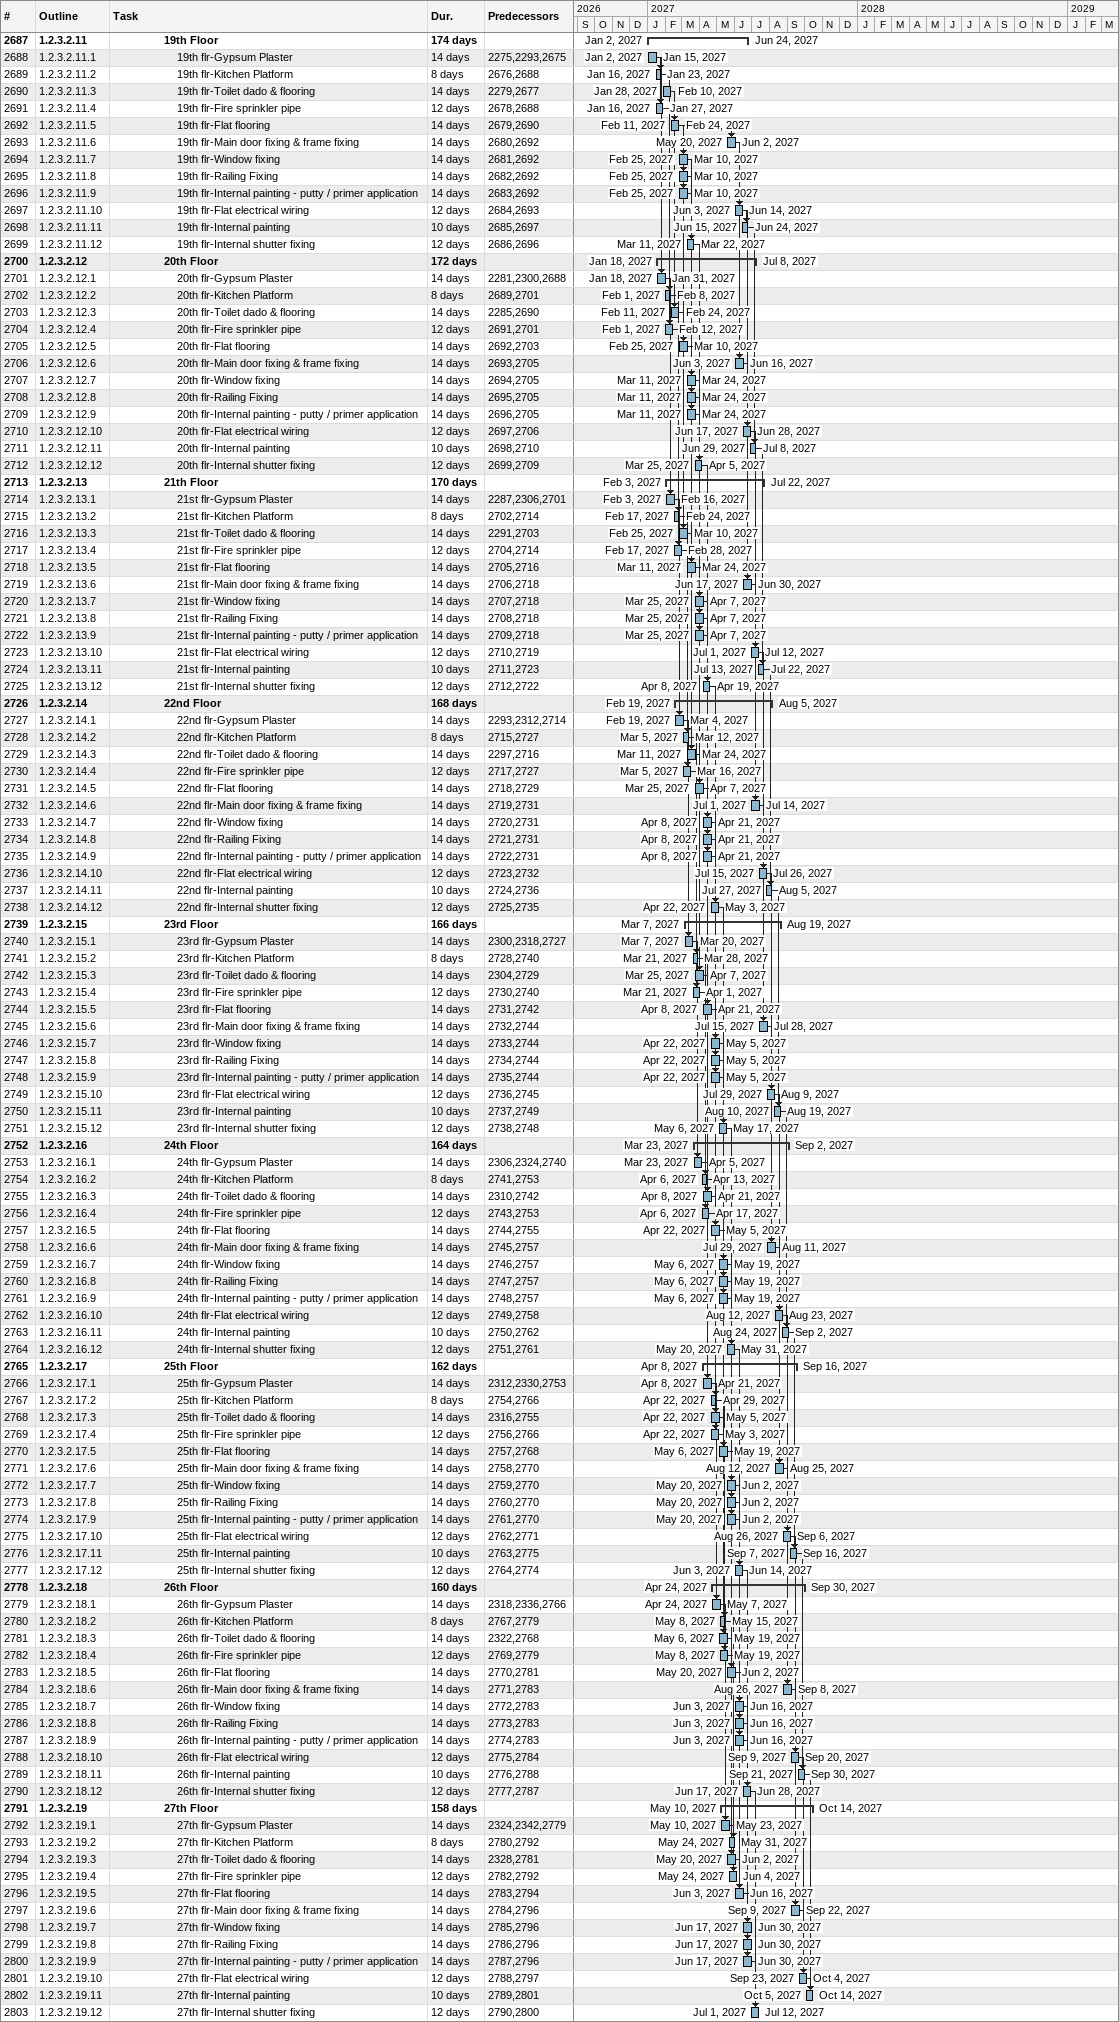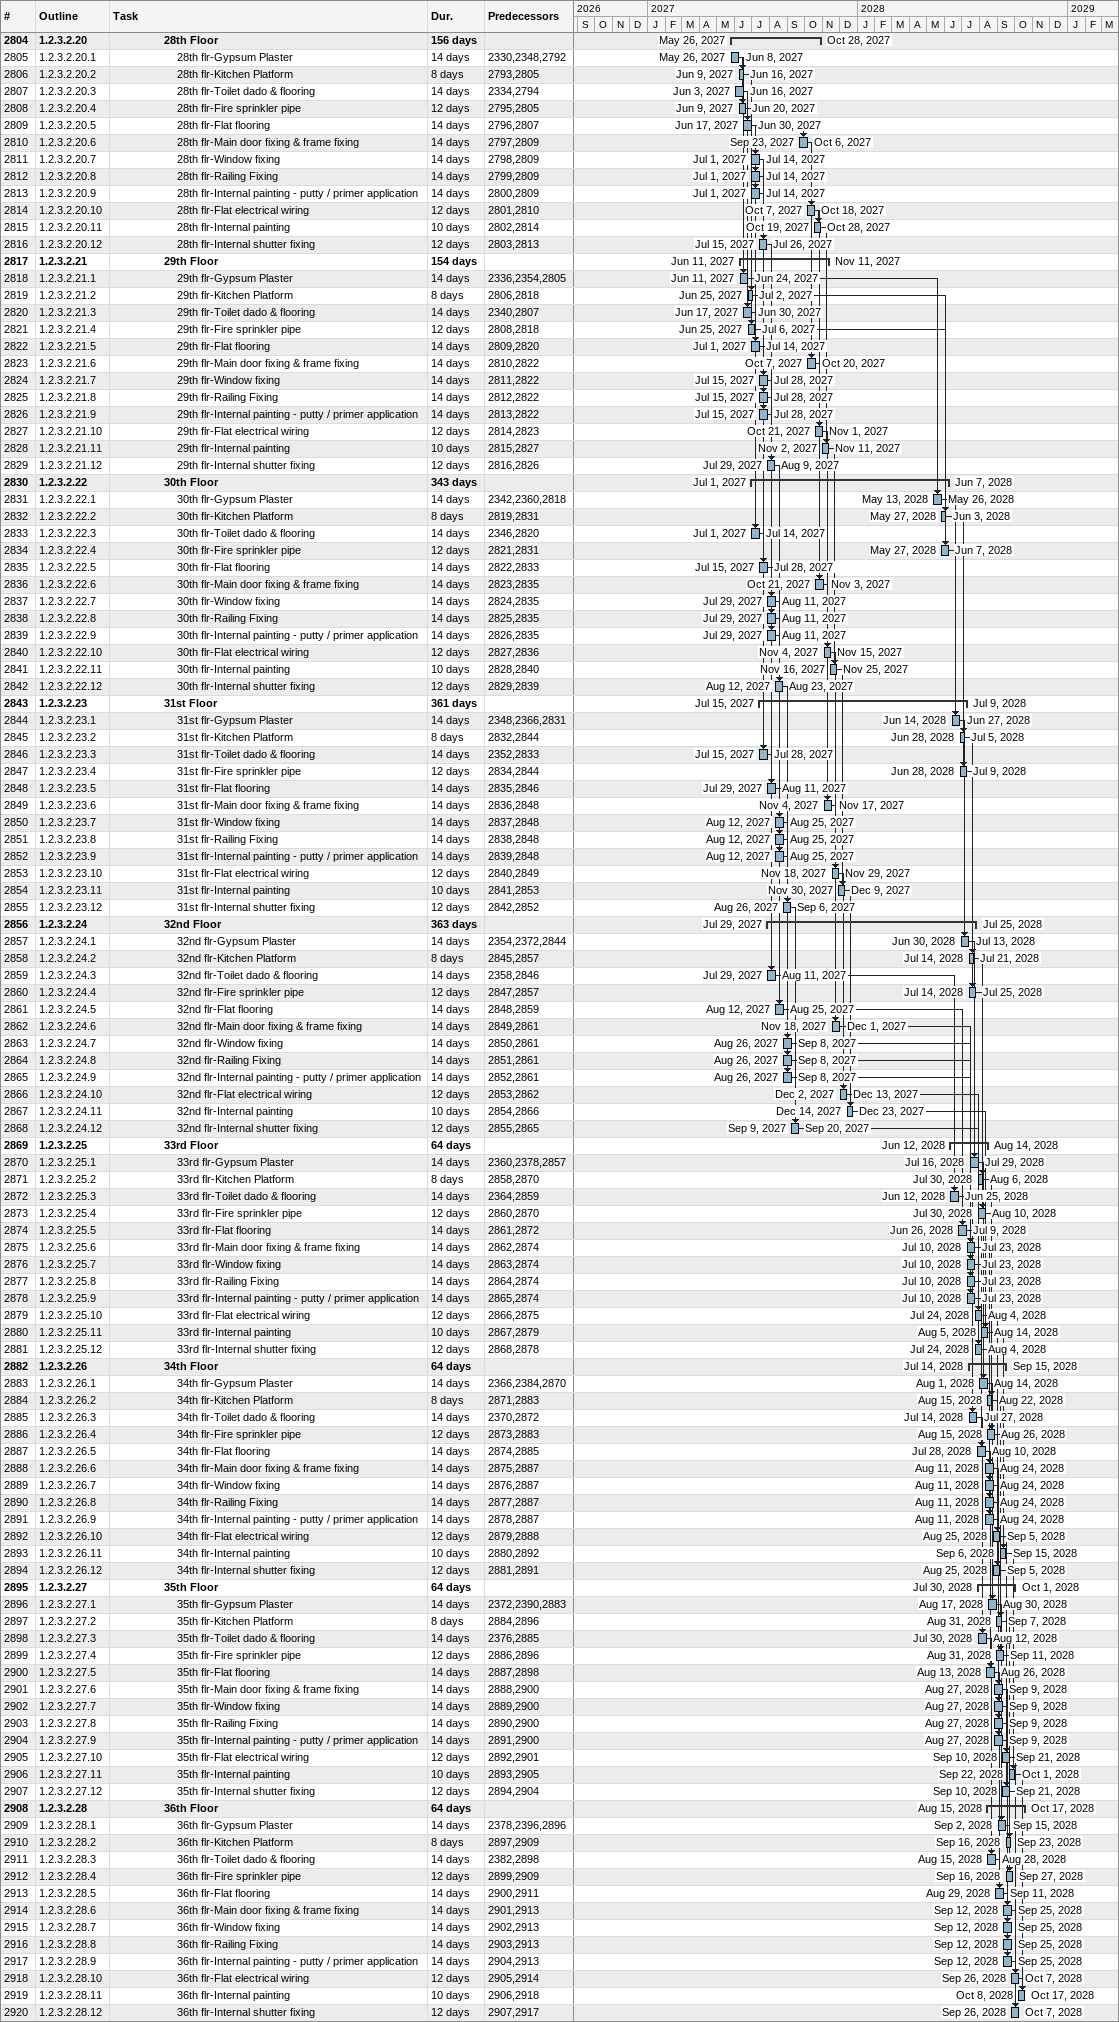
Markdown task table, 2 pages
| ID | WBS | Task | Duration | Start | Finish | Predecessors |
|---|---|---|---|---|---|---|
| 2687 | 1.2.3.2.11 | **19th Floor** | 174d | 2027-01-02 | 2027-06-24 |  |
| 2688 | 1.2.3.2.11.1 | 19th flr-Gypsum Plaster | 14d | 2027-01-02 | 2027-01-15 | 2275, 2293, 2675 |
| 2689 | 1.2.3.2.11.2 | 19th flr-Kitchen Platform | 8d | 2027-01-16 | 2027-01-23 | 2676, 2688 |
| 2690 | 1.2.3.2.11.3 | 19th flr-Toilet dado & flooring | 14d | 2027-01-28 | 2027-02-10 | 2279, 2677 |
| 2691 | 1.2.3.2.11.4 | 19th flr-Fire sprinkler pipe | 12d | 2027-01-16 | 2027-01-27 | 2678, 2688 |
| 2692 | 1.2.3.2.11.5 | 19th flr-Flat flooring | 14d | 2027-02-11 | 2027-02-24 | 2679, 2690 |
| 2693 | 1.2.3.2.11.6 | 19th flr-Main door fixing & frame fixing | 14d | 2027-05-20 | 2027-06-02 | 2680, 2692 |
| 2694 | 1.2.3.2.11.7 | 19th flr-Window fixing | 14d | 2027-02-25 | 2027-03-10 | 2681, 2692 |
| 2695 | 1.2.3.2.11.8 | 19th flr-Railing Fixing | 14d | 2027-02-25 | 2027-03-10 | 2682, 2692 |
| 2696 | 1.2.3.2.11.9 | 19th flr-Internal painting - putty / primer application | 14d | 2027-02-25 | 2027-03-10 | 2683, 2692 |
| 2697 | 1.2.3.2.11.10 | 19th flr-Flat electrical wiring | 12d | 2027-06-03 | 2027-06-14 | 2684, 2693 |
| 2698 | 1.2.3.2.11.11 | 19th flr-Internal painting | 10d | 2027-06-15 | 2027-06-24 | 2685, 2697 |
| 2699 | 1.2.3.2.11.12 | 19th flr-Internal shutter fixing | 12d | 2027-03-11 | 2027-03-22 | 2686, 2696 |
| 2700 | 1.2.3.2.12 | **20th Floor** | 172d | 2027-01-18 | 2027-07-08 |  |
| 2701 | 1.2.3.2.12.1 | 20th flr-Gypsum Plaster | 14d | 2027-01-18 | 2027-01-31 | 2281, 2300, 2688 |
| 2702 | 1.2.3.2.12.2 | 20th flr-Kitchen Platform | 8d | 2027-02-01 | 2027-02-08 | 2689, 2701 |
| 2703 | 1.2.3.2.12.3 | 20th flr-Toilet dado & flooring | 14d | 2027-02-11 | 2027-02-24 | 2285, 2690 |
| 2704 | 1.2.3.2.12.4 | 20th flr-Fire sprinkler pipe | 12d | 2027-02-01 | 2027-02-12 | 2691, 2701 |
| 2705 | 1.2.3.2.12.5 | 20th flr-Flat flooring | 14d | 2027-02-25 | 2027-03-10 | 2692, 2703 |
| 2706 | 1.2.3.2.12.6 | 20th flr-Main door fixing & frame fixing | 14d | 2027-06-03 | 2027-06-16 | 2693, 2705 |
| 2707 | 1.2.3.2.12.7 | 20th flr-Window fixing | 14d | 2027-03-11 | 2027-03-24 | 2694, 2705 |
| 2708 | 1.2.3.2.12.8 | 20th flr-Railing Fixing | 14d | 2027-03-11 | 2027-03-24 | 2695, 2705 |
| 2709 | 1.2.3.2.12.9 | 20th flr-Internal painting - putty / primer application | 14d | 2027-03-11 | 2027-03-24 | 2696, 2705 |
| 2710 | 1.2.3.2.12.10 | 20th flr-Flat electrical wiring | 12d | 2027-06-17 | 2027-06-28 | 2697, 2706 |
| 2711 | 1.2.3.2.12.11 | 20th flr-Internal painting | 10d | 2027-06-29 | 2027-07-08 | 2698, 2710 |
| 2712 | 1.2.3.2.12.12 | 20th flr-Internal shutter fixing | 12d | 2027-03-25 | 2027-04-05 | 2699, 2709 |
| 2713 | 1.2.3.2.13 | **21th Floor** | 170d | 2027-02-03 | 2027-07-22 |  |
| 2714 | 1.2.3.2.13.1 | 21st flr-Gypsum Plaster | 14d | 2027-02-03 | 2027-02-16 | 2287, 2306, 2701 |
| 2715 | 1.2.3.2.13.2 | 21st flr-Kitchen Platform | 8d | 2027-02-17 | 2027-02-24 | 2702, 2714 |
| 2716 | 1.2.3.2.13.3 | 21st flr-Toilet dado & flooring | 14d | 2027-02-25 | 2027-03-10 | 2291, 2703 |
| 2717 | 1.2.3.2.13.4 | 21st flr-Fire sprinkler pipe | 12d | 2027-02-17 | 2027-02-28 | 2704, 2714 |
| 2718 | 1.2.3.2.13.5 | 21st flr-Flat flooring | 14d | 2027-03-11 | 2027-03-24 | 2705, 2716 |
| 2719 | 1.2.3.2.13.6 | 21st flr-Main door fixing & frame fixing | 14d | 2027-06-17 | 2027-06-30 | 2706, 2718 |
| 2720 | 1.2.3.2.13.7 | 21st flr-Window fixing | 14d | 2027-03-25 | 2027-04-07 | 2707, 2718 |
| 2721 | 1.2.3.2.13.8 | 21st flr-Railing Fixing | 14d | 2027-03-25 | 2027-04-07 | 2708, 2718 |
| 2722 | 1.2.3.2.13.9 | 21st flr-Internal painting - putty / primer application | 14d | 2027-03-25 | 2027-04-07 | 2709, 2718 |
| 2723 | 1.2.3.2.13.10 | 21st flr-Flat electrical wiring | 12d | 2027-07-01 | 2027-07-12 | 2710, 2719 |
| 2724 | 1.2.3.2.13.11 | 21st flr-Internal painting | 10d | 2027-07-13 | 2027-07-22 | 2711, 2723 |
| 2725 | 1.2.3.2.13.12 | 21st flr-Internal shutter fixing | 12d | 2027-04-08 | 2027-04-19 | 2712, 2722 |
| 2726 | 1.2.3.2.14 | **22nd Floor** | 168d | 2027-02-19 | 2027-08-05 |  |
| 2727 | 1.2.3.2.14.1 | 22nd flr-Gypsum Plaster | 14d | 2027-02-19 | 2027-03-04 | 2293, 2312, 2714 |
| 2728 | 1.2.3.2.14.2 | 22nd flr-Kitchen Platform | 8d | 2027-03-05 | 2027-03-12 | 2715, 2727 |
| 2729 | 1.2.3.2.14.3 | 22nd flr-Toilet dado & flooring | 14d | 2027-03-11 | 2027-03-24 | 2297, 2716 |
| 2730 | 1.2.3.2.14.4 | 22nd flr-Fire sprinkler pipe | 12d | 2027-03-05 | 2027-03-16 | 2717, 2727 |
| 2731 | 1.2.3.2.14.5 | 22nd flr-Flat flooring | 14d | 2027-03-25 | 2027-04-07 | 2718, 2729 |
| 2732 | 1.2.3.2.14.6 | 22nd flr-Main door fixing & frame fixing | 14d | 2027-07-01 | 2027-07-14 | 2719, 2731 |
| 2733 | 1.2.3.2.14.7 | 22nd flr-Window fixing | 14d | 2027-04-08 | 2027-04-21 | 2720, 2731 |
| 2734 | 1.2.3.2.14.8 | 22nd flr-Railing Fixing | 14d | 2027-04-08 | 2027-04-21 | 2721, 2731 |
| 2735 | 1.2.3.2.14.9 | 22nd flr-Internal painting - putty / primer application | 14d | 2027-04-08 | 2027-04-21 | 2722, 2731 |
| 2736 | 1.2.3.2.14.10 | 22nd flr-Flat electrical wiring | 12d | 2027-07-15 | 2027-07-26 | 2723, 2732 |
| 2737 | 1.2.3.2.14.11 | 22nd flr-Internal painting | 10d | 2027-07-27 | 2027-08-05 | 2724, 2736 |
| 2738 | 1.2.3.2.14.12 | 22nd flr-Internal shutter fixing | 12d | 2027-04-22 | 2027-05-03 | 2725, 2735 |
| 2739 | 1.2.3.2.15 | **23rd Floor** | 166d | 2027-03-07 | 2027-08-19 |  |
| 2740 | 1.2.3.2.15.1 | 23rd flr-Gypsum Plaster | 14d | 2027-03-07 | 2027-03-20 | 2300, 2318, 2727 |
| 2741 | 1.2.3.2.15.2 | 23rd flr-Kitchen Platform | 8d | 2027-03-21 | 2027-03-28 | 2728, 2740 |
| 2742 | 1.2.3.2.15.3 | 23rd flr-Toilet dado & flooring | 14d | 2027-03-25 | 2027-04-07 | 2304, 2729 |
| 2743 | 1.2.3.2.15.4 | 23rd flr-Fire sprinkler pipe | 12d | 2027-03-21 | 2027-04-01 | 2730, 2740 |
| 2744 | 1.2.3.2.15.5 | 23rd flr-Flat flooring | 14d | 2027-04-08 | 2027-04-21 | 2731, 2742 |
| 2745 | 1.2.3.2.15.6 | 23rd flr-Main door fixing & frame fixing | 14d | 2027-07-15 | 2027-07-28 | 2732, 2744 |
| 2746 | 1.2.3.2.15.7 | 23rd flr-Window fixing | 14d | 2027-04-22 | 2027-05-05 | 2733, 2744 |
| 2747 | 1.2.3.2.15.8 | 23rd flr-Railing Fixing | 14d | 2027-04-22 | 2027-05-05 | 2734, 2744 |
| 2748 | 1.2.3.2.15.9 | 23rd flr-Internal painting - putty / primer application | 14d | 2027-04-22 | 2027-05-05 | 2735, 2744 |
| 2749 | 1.2.3.2.15.10 | 23rd flr-Flat electrical wiring | 12d | 2027-07-29 | 2027-08-09 | 2736, 2745 |
| 2750 | 1.2.3.2.15.11 | 23rd flr-Internal painting | 10d | 2027-08-10 | 2027-08-19 | 2737, 2749 |
| 2751 | 1.2.3.2.15.12 | 23rd flr-Internal shutter fixing | 12d | 2027-05-06 | 2027-05-17 | 2738, 2748 |
| 2752 | 1.2.3.2.16 | **24th Floor** | 164d | 2027-03-23 | 2027-09-02 |  |
| 2753 | 1.2.3.2.16.1 | 24th flr-Gypsum Plaster | 14d | 2027-03-23 | 2027-04-05 | 2306, 2324, 2740 |
| 2754 | 1.2.3.2.16.2 | 24th flr-Kitchen Platform | 8d | 2027-04-06 | 2027-04-13 | 2741, 2753 |
| 2755 | 1.2.3.2.16.3 | 24th flr-Toilet dado & flooring | 14d | 2027-04-08 | 2027-04-21 | 2310, 2742 |
| 2756 | 1.2.3.2.16.4 | 24th flr-Fire sprinkler pipe | 12d | 2027-04-06 | 2027-04-17 | 2743, 2753 |
| 2757 | 1.2.3.2.16.5 | 24th flr-Flat flooring | 14d | 2027-04-22 | 2027-05-05 | 2744, 2755 |
| 2758 | 1.2.3.2.16.6 | 24th flr-Main door fixing & frame fixing | 14d | 2027-07-29 | 2027-08-11 | 2745, 2757 |
| 2759 | 1.2.3.2.16.7 | 24th flr-Window fixing | 14d | 2027-05-06 | 2027-05-19 | 2746, 2757 |
| 2760 | 1.2.3.2.16.8 | 24th flr-Railing Fixing | 14d | 2027-05-06 | 2027-05-19 | 2747, 2757 |
| 2761 | 1.2.3.2.16.9 | 24th flr-Internal painting - putty / primer application | 14d | 2027-05-06 | 2027-05-19 | 2748, 2757 |
| 2762 | 1.2.3.2.16.10 | 24th flr-Flat electrical wiring | 12d | 2027-08-12 | 2027-08-23 | 2749, 2758 |
| 2763 | 1.2.3.2.16.11 | 24th flr-Internal painting | 10d | 2027-08-24 | 2027-09-02 | 2750, 2762 |
| 2764 | 1.2.3.2.16.12 | 24th flr-Internal shutter fixing | 12d | 2027-05-20 | 2027-05-31 | 2751, 2761 |
| 2765 | 1.2.3.2.17 | **25th Floor** | 162d | 2027-04-08 | 2027-09-16 |  |
| 2766 | 1.2.3.2.17.1 | 25th flr-Gypsum Plaster | 14d | 2027-04-08 | 2027-04-21 | 2312, 2330, 2753 |
| 2767 | 1.2.3.2.17.2 | 25th flr-Kitchen Platform | 8d | 2027-04-22 | 2027-04-29 | 2754, 2766 |
| 2768 | 1.2.3.2.17.3 | 25th flr-Toilet dado & flooring | 14d | 2027-04-22 | 2027-05-05 | 2316, 2755 |
| 2769 | 1.2.3.2.17.4 | 25th flr-Fire sprinkler pipe | 12d | 2027-04-22 | 2027-05-03 | 2756, 2766 |
| 2770 | 1.2.3.2.17.5 | 25th flr-Flat flooring | 14d | 2027-05-06 | 2027-05-19 | 2757, 2768 |
| 2771 | 1.2.3.2.17.6 | 25th flr-Main door fixing & frame fixing | 14d | 2027-08-12 | 2027-08-25 | 2758, 2770 |
| 2772 | 1.2.3.2.17.7 | 25th flr-Window fixing | 14d | 2027-05-20 | 2027-06-02 | 2759, 2770 |
| 2773 | 1.2.3.2.17.8 | 25th flr-Railing Fixing | 14d | 2027-05-20 | 2027-06-02 | 2760, 2770 |
| 2774 | 1.2.3.2.17.9 | 25th flr-Internal painting - putty / primer application | 14d | 2027-05-20 | 2027-06-02 | 2761, 2770 |
| 2775 | 1.2.3.2.17.10 | 25th flr-Flat electrical wiring | 12d | 2027-08-26 | 2027-09-06 | 2762, 2771 |
| 2776 | 1.2.3.2.17.11 | 25th flr-Internal painting | 10d | 2027-09-07 | 2027-09-16 | 2763, 2775 |
| 2777 | 1.2.3.2.17.12 | 25th flr-Internal shutter fixing | 12d | 2027-06-03 | 2027-06-14 | 2764, 2774 |
| 2778 | 1.2.3.2.18 | **26th Floor** | 160d | 2027-04-24 | 2027-09-30 |  |
| 2779 | 1.2.3.2.18.1 | 26th flr-Gypsum Plaster | 14d | 2027-04-24 | 2027-05-07 | 2318, 2336, 2766 |
| 2780 | 1.2.3.2.18.2 | 26th flr-Kitchen Platform | 8d | 2027-05-08 | 2027-05-15 | 2767, 2779 |
| 2781 | 1.2.3.2.18.3 | 26th flr-Toilet dado & flooring | 14d | 2027-05-06 | 2027-05-19 | 2322, 2768 |
| 2782 | 1.2.3.2.18.4 | 26th flr-Fire sprinkler pipe | 12d | 2027-05-08 | 2027-05-19 | 2769, 2779 |
| 2783 | 1.2.3.2.18.5 | 26th flr-Flat flooring | 14d | 2027-05-20 | 2027-06-02 | 2770, 2781 |
| 2784 | 1.2.3.2.18.6 | 26th flr-Main door fixing & frame fixing | 14d | 2027-08-26 | 2027-09-08 | 2771, 2783 |
| 2785 | 1.2.3.2.18.7 | 26th flr-Window fixing | 14d | 2027-06-03 | 2027-06-16 | 2772, 2783 |
| 2786 | 1.2.3.2.18.8 | 26th flr-Railing Fixing | 14d | 2027-06-03 | 2027-06-16 | 2773, 2783 |
| 2787 | 1.2.3.2.18.9 | 26th flr-Internal painting - putty / primer application | 14d | 2027-06-03 | 2027-06-16 | 2774, 2783 |
| 2788 | 1.2.3.2.18.10 | 26th flr-Flat electrical wiring | 12d | 2027-09-09 | 2027-09-20 | 2775, 2784 |
| 2789 | 1.2.3.2.18.11 | 26th flr-Internal painting | 10d | 2027-09-21 | 2027-09-30 | 2776, 2788 |
| 2790 | 1.2.3.2.18.12 | 26th flr-Internal shutter fixing | 12d | 2027-06-17 | 2027-06-28 | 2777, 2787 |
| 2791 | 1.2.3.2.19 | **27th Floor** | 158d | 2027-05-10 | 2027-10-14 |  |
| 2792 | 1.2.3.2.19.1 | 27th flr-Gypsum Plaster | 14d | 2027-05-10 | 2027-05-23 | 2324, 2342, 2779 |
| 2793 | 1.2.3.2.19.2 | 27th flr-Kitchen Platform | 8d | 2027-05-24 | 2027-05-31 | 2780, 2792 |
| 2794 | 1.2.3.2.19.3 | 27th flr-Toilet dado & flooring | 14d | 2027-05-20 | 2027-06-02 | 2328, 2781 |
| 2795 | 1.2.3.2.19.4 | 27th flr-Fire sprinkler pipe | 12d | 2027-05-24 | 2027-06-04 | 2782, 2792 |
| 2796 | 1.2.3.2.19.5 | 27th flr-Flat flooring | 14d | 2027-06-03 | 2027-06-16 | 2783, 2794 |
| 2797 | 1.2.3.2.19.6 | 27th flr-Main door fixing & frame fixing | 14d | 2027-09-09 | 2027-09-22 | 2784, 2796 |
| 2798 | 1.2.3.2.19.7 | 27th flr-Window fixing | 14d | 2027-06-17 | 2027-06-30 | 2785, 2796 |
| 2799 | 1.2.3.2.19.8 | 27th flr-Railing Fixing | 14d | 2027-06-17 | 2027-06-30 | 2786, 2796 |
| 2800 | 1.2.3.2.19.9 | 27th flr-Internal painting - putty / primer application | 14d | 2027-06-17 | 2027-06-30 | 2787, 2796 |
| 2801 | 1.2.3.2.19.10 | 27th flr-Flat electrical wiring | 12d | 2027-09-23 | 2027-10-04 | 2788, 2797 |
| 2802 | 1.2.3.2.19.11 | 27th flr-Internal painting | 10d | 2027-10-05 | 2027-10-14 | 2789, 2801 |
| 2803 | 1.2.3.2.19.12 | 27th flr-Internal shutter fixing | 12d | 2027-07-01 | 2027-07-12 | 2790, 2800 |
| 2804 | 1.2.3.2.20 | **28th Floor** | 156d | 2027-05-26 | 2027-10-28 |  |
| 2805 | 1.2.3.2.20.1 | 28th flr-Gypsum Plaster | 14d | 2027-05-26 | 2027-06-08 | 2330, 2348, 2792 |
| 2806 | 1.2.3.2.20.2 | 28th flr-Kitchen Platform | 8d | 2027-06-09 | 2027-06-16 | 2793, 2805 |
| 2807 | 1.2.3.2.20.3 | 28th flr-Toilet dado & flooring | 14d | 2027-06-03 | 2027-06-16 | 2334, 2794 |
| 2808 | 1.2.3.2.20.4 | 28th flr-Fire sprinkler pipe | 12d | 2027-06-09 | 2027-06-20 | 2795, 2805 |
| 2809 | 1.2.3.2.20.5 | 28th flr-Flat flooring | 14d | 2027-06-17 | 2027-06-30 | 2796, 2807 |
| 2810 | 1.2.3.2.20.6 | 28th flr-Main door fixing & frame fixing | 14d | 2027-09-23 | 2027-10-06 | 2797, 2809 |
| 2811 | 1.2.3.2.20.7 | 28th flr-Window fixing | 14d | 2027-07-01 | 2027-07-14 | 2798, 2809 |
| 2812 | 1.2.3.2.20.8 | 28th flr-Railing Fixing | 14d | 2027-07-01 | 2027-07-14 | 2799, 2809 |
| 2813 | 1.2.3.2.20.9 | 28th flr-Internal painting - putty / primer application | 14d | 2027-07-01 | 2027-07-14 | 2800, 2809 |
| 2814 | 1.2.3.2.20.10 | 28th flr-Flat electrical wiring | 12d | 2027-10-07 | 2027-10-18 | 2801, 2810 |
| 2815 | 1.2.3.2.20.11 | 28th flr-Internal painting | 10d | 2027-10-19 | 2027-10-28 | 2802, 2814 |
| 2816 | 1.2.3.2.20.12 | 28th flr-Internal shutter fixing | 12d | 2027-07-15 | 2027-07-26 | 2803, 2813 |
| 2817 | 1.2.3.2.21 | **29th Floor** | 154d | 2027-06-11 | 2027-11-11 |  |
| 2818 | 1.2.3.2.21.1 | 29th flr-Gypsum Plaster | 14d | 2027-06-11 | 2027-06-24 | 2336, 2354, 2805 |
| 2819 | 1.2.3.2.21.2 | 29th flr-Kitchen Platform | 8d | 2027-06-25 | 2027-07-02 | 2806, 2818 |
| 2820 | 1.2.3.2.21.3 | 29th flr-Toilet dado & flooring | 14d | 2027-06-17 | 2027-06-30 | 2340, 2807 |
| 2821 | 1.2.3.2.21.4 | 29th flr-Fire sprinkler pipe | 12d | 2027-06-25 | 2027-07-06 | 2808, 2818 |
| 2822 | 1.2.3.2.21.5 | 29th flr-Flat flooring | 14d | 2027-07-01 | 2027-07-14 | 2809, 2820 |
| 2823 | 1.2.3.2.21.6 | 29th flr-Main door fixing & frame fixing | 14d | 2027-10-07 | 2027-10-20 | 2810, 2822 |
| 2824 | 1.2.3.2.21.7 | 29th flr-Window fixing | 14d | 2027-07-15 | 2027-07-28 | 2811, 2822 |
| 2825 | 1.2.3.2.21.8 | 29th flr-Railing Fixing | 14d | 2027-07-15 | 2027-07-28 | 2812, 2822 |
| 2826 | 1.2.3.2.21.9 | 29th flr-Internal painting - putty / primer application | 14d | 2027-07-15 | 2027-07-28 | 2813, 2822 |
| 2827 | 1.2.3.2.21.10 | 29th flr-Flat electrical wiring | 12d | 2027-10-21 | 2027-11-01 | 2814, 2823 |
| 2828 | 1.2.3.2.21.11 | 29th flr-Internal painting | 10d | 2027-11-02 | 2027-11-11 | 2815, 2827 |
| 2829 | 1.2.3.2.21.12 | 29th flr-Internal shutter fixing | 12d | 2027-07-29 | 2027-08-09 | 2816, 2826 |
| 2830 | 1.2.3.2.22 | **30th Floor** | 343d | 2027-07-01 | 2028-06-07 |  |
| 2831 | 1.2.3.2.22.1 | 30th flr-Gypsum Plaster | 14d | 2028-05-13 | 2028-05-26 | 2342, 2360, 2818 |
| 2832 | 1.2.3.2.22.2 | 30th flr-Kitchen Platform | 8d | 2028-05-27 | 2028-06-03 | 2819, 2831 |
| 2833 | 1.2.3.2.22.3 | 30th flr-Toilet dado & flooring | 14d | 2027-07-01 | 2027-07-14 | 2346, 2820 |
| 2834 | 1.2.3.2.22.4 | 30th flr-Fire sprinkler pipe | 12d | 2028-05-27 | 2028-06-07 | 2821, 2831 |
| 2835 | 1.2.3.2.22.5 | 30th flr-Flat flooring | 14d | 2027-07-15 | 2027-07-28 | 2822, 2833 |
| 2836 | 1.2.3.2.22.6 | 30th flr-Main door fixing & frame fixing | 14d | 2027-10-21 | 2027-11-03 | 2823, 2835 |
| 2837 | 1.2.3.2.22.7 | 30th flr-Window fixing | 14d | 2027-07-29 | 2027-08-11 | 2824, 2835 |
| 2838 | 1.2.3.2.22.8 | 30th flr-Railing Fixing | 14d | 2027-07-29 | 2027-08-11 | 2825, 2835 |
| 2839 | 1.2.3.2.22.9 | 30th flr-Internal painting - putty / primer application | 14d | 2027-07-29 | 2027-08-11 | 2826, 2835 |
| 2840 | 1.2.3.2.22.10 | 30th flr-Flat electrical wiring | 12d | 2027-11-04 | 2027-11-15 | 2827, 2836 |
| 2841 | 1.2.3.2.22.11 | 30th flr-Internal painting | 10d | 2027-11-16 | 2027-11-25 | 2828, 2840 |
| 2842 | 1.2.3.2.22.12 | 30th flr-Internal shutter fixing | 12d | 2027-08-12 | 2027-08-23 | 2829, 2839 |
| 2843 | 1.2.3.2.23 | **31st Floor** | 361d | 2027-07-15 | 2028-07-09 |  |
| 2844 | 1.2.3.2.23.1 | 31st flr-Gypsum Plaster | 14d | 2028-06-14 | 2028-06-27 | 2348, 2366, 2831 |
| 2845 | 1.2.3.2.23.2 | 31st flr-Kitchen Platform | 8d | 2028-06-28 | 2028-07-05 | 2832, 2844 |
| 2846 | 1.2.3.2.23.3 | 31st flr-Toilet dado & flooring | 14d | 2027-07-15 | 2027-07-28 | 2352, 2833 |
| 2847 | 1.2.3.2.23.4 | 31st flr-Fire sprinkler pipe | 12d | 2028-06-28 | 2028-07-09 | 2834, 2844 |
| 2848 | 1.2.3.2.23.5 | 31st flr-Flat flooring | 14d | 2027-07-29 | 2027-08-11 | 2835, 2846 |
| 2849 | 1.2.3.2.23.6 | 31st flr-Main door fixing & frame fixing | 14d | 2027-11-04 | 2027-11-17 | 2836, 2848 |
| 2850 | 1.2.3.2.23.7 | 31st flr-Window fixing | 14d | 2027-08-12 | 2027-08-25 | 2837, 2848 |
| 2851 | 1.2.3.2.23.8 | 31st flr-Railing Fixing | 14d | 2027-08-12 | 2027-08-25 | 2838, 2848 |
| 2852 | 1.2.3.2.23.9 | 31st flr-Internal painting - putty / primer application | 14d | 2027-08-12 | 2027-08-25 | 2839, 2848 |
| 2853 | 1.2.3.2.23.10 | 31st flr-Flat electrical wiring | 12d | 2027-11-18 | 2027-11-29 | 2840, 2849 |
| 2854 | 1.2.3.2.23.11 | 31st flr-Internal painting | 10d | 2027-11-30 | 2027-12-09 | 2841, 2853 |
| 2855 | 1.2.3.2.23.12 | 31st flr-Internal shutter fixing | 12d | 2027-08-26 | 2027-09-06 | 2842, 2852 |
| 2856 | 1.2.3.2.24 | **32nd Floor** | 363d | 2027-07-29 | 2028-07-25 |  |
| 2857 | 1.2.3.2.24.1 | 32nd flr-Gypsum Plaster | 14d | 2028-06-30 | 2028-07-13 | 2354, 2372, 2844 |
| 2858 | 1.2.3.2.24.2 | 32nd flr-Kitchen Platform | 8d | 2028-07-14 | 2028-07-21 | 2845, 2857 |
| 2859 | 1.2.3.2.24.3 | 32nd flr-Toilet dado & flooring | 14d | 2027-07-29 | 2027-08-11 | 2358, 2846 |
| 2860 | 1.2.3.2.24.4 | 32nd flr-Fire sprinkler pipe | 12d | 2028-07-14 | 2028-07-25 | 2847, 2857 |
| 2861 | 1.2.3.2.24.5 | 32nd flr-Flat flooring | 14d | 2027-08-12 | 2027-08-25 | 2848, 2859 |
| 2862 | 1.2.3.2.24.6 | 32nd flr-Main door fixing & frame fixing | 14d | 2027-11-18 | 2027-12-01 | 2849, 2861 |
| 2863 | 1.2.3.2.24.7 | 32nd flr-Window fixing | 14d | 2027-08-26 | 2027-09-08 | 2850, 2861 |
| 2864 | 1.2.3.2.24.8 | 32nd flr-Railing Fixing | 14d | 2027-08-26 | 2027-09-08 | 2851, 2861 |
| 2865 | 1.2.3.2.24.9 | 32nd flr-Internal painting - putty / primer application | 14d | 2027-08-26 | 2027-09-08 | 2852, 2861 |
| 2866 | 1.2.3.2.24.10 | 32nd flr-Flat electrical wiring | 12d | 2027-12-02 | 2027-12-13 | 2853, 2862 |
| 2867 | 1.2.3.2.24.11 | 32nd flr-Internal painting | 10d | 2027-12-14 | 2027-12-23 | 2854, 2866 |
| 2868 | 1.2.3.2.24.12 | 32nd flr-Internal shutter fixing | 12d | 2027-09-09 | 2027-09-20 | 2855, 2865 |
| 2869 | 1.2.3.2.25 | **33rd Floor** | 64d | 2028-06-12 | 2028-08-14 |  |
| 2870 | 1.2.3.2.25.1 | 33rd flr-Gypsum Plaster | 14d | 2028-07-16 | 2028-07-29 | 2360, 2378, 2857 |
| 2871 | 1.2.3.2.25.2 | 33rd flr-Kitchen Platform | 8d | 2028-07-30 | 2028-08-06 | 2858, 2870 |
| 2872 | 1.2.3.2.25.3 | 33rd flr-Toilet dado & flooring | 14d | 2028-06-12 | 2028-06-25 | 2364, 2859 |
| 2873 | 1.2.3.2.25.4 | 33rd flr-Fire sprinkler pipe | 12d | 2028-07-30 | 2028-08-10 | 2860, 2870 |
| 2874 | 1.2.3.2.25.5 | 33rd flr-Flat flooring | 14d | 2028-06-26 | 2028-07-09 | 2861, 2872 |
| 2875 | 1.2.3.2.25.6 | 33rd flr-Main door fixing & frame fixing | 14d | 2028-07-10 | 2028-07-23 | 2862, 2874 |
| 2876 | 1.2.3.2.25.7 | 33rd flr-Window fixing | 14d | 2028-07-10 | 2028-07-23 | 2863, 2874 |
| 2877 | 1.2.3.2.25.8 | 33rd flr-Railing Fixing | 14d | 2028-07-10 | 2028-07-23 | 2864, 2874 |
| 2878 | 1.2.3.2.25.9 | 33rd flr-Internal painting - putty / primer application | 14d | 2028-07-10 | 2028-07-23 | 2865, 2874 |
| 2879 | 1.2.3.2.25.10 | 33rd flr-Flat electrical wiring | 12d | 2028-07-24 | 2028-08-04 | 2866, 2875 |
| 2880 | 1.2.3.2.25.11 | 33rd flr-Internal painting | 10d | 2028-08-05 | 2028-08-14 | 2867, 2879 |
| 2881 | 1.2.3.2.25.12 | 33rd flr-Internal shutter fixing | 12d | 2028-07-24 | 2028-08-04 | 2868, 2878 |
| 2882 | 1.2.3.2.26 | **34th Floor** | 64d | 2028-07-14 | 2028-09-15 |  |
| 2883 | 1.2.3.2.26.1 | 34th flr-Gypsum Plaster | 14d | 2028-08-01 | 2028-08-14 | 2366, 2384, 2870 |
| 2884 | 1.2.3.2.26.2 | 34th flr-Kitchen Platform | 8d | 2028-08-15 | 2028-08-22 | 2871, 2883 |
| 2885 | 1.2.3.2.26.3 | 34th flr-Toilet dado & flooring | 14d | 2028-07-14 | 2028-07-27 | 2370, 2872 |
| 2886 | 1.2.3.2.26.4 | 34th flr-Fire sprinkler pipe | 12d | 2028-08-15 | 2028-08-26 | 2873, 2883 |
| 2887 | 1.2.3.2.26.5 | 34th flr-Flat flooring | 14d | 2028-07-28 | 2028-08-10 | 2874, 2885 |
| 2888 | 1.2.3.2.26.6 | 34th flr-Main door fixing & frame fixing | 14d | 2028-08-11 | 2028-08-24 | 2875, 2887 |
| 2889 | 1.2.3.2.26.7 | 34th flr-Window fixing | 14d | 2028-08-11 | 2028-08-24 | 2876, 2887 |
| 2890 | 1.2.3.2.26.8 | 34th flr-Railing Fixing | 14d | 2028-08-11 | 2028-08-24 | 2877, 2887 |
| 2891 | 1.2.3.2.26.9 | 34th flr-Internal painting - putty / primer application | 14d | 2028-08-11 | 2028-08-24 | 2878, 2887 |
| 2892 | 1.2.3.2.26.10 | 34th flr-Flat electrical wiring | 12d | 2028-08-25 | 2028-09-05 | 2879, 2888 |
| 2893 | 1.2.3.2.26.11 | 34th flr-Internal painting | 10d | 2028-09-06 | 2028-09-15 | 2880, 2892 |
| 2894 | 1.2.3.2.26.12 | 34th flr-Internal shutter fixing | 12d | 2028-08-25 | 2028-09-05 | 2881, 2891 |
| 2895 | 1.2.3.2.27 | **35th Floor** | 64d | 2028-07-30 | 2028-10-01 |  |
| 2896 | 1.2.3.2.27.1 | 35th flr-Gypsum Plaster | 14d | 2028-08-17 | 2028-08-30 | 2372, 2390, 2883 |
| 2897 | 1.2.3.2.27.2 | 35th flr-Kitchen Platform | 8d | 2028-08-31 | 2028-09-07 | 2884, 2896 |
| 2898 | 1.2.3.2.27.3 | 35th flr-Toilet dado & flooring | 14d | 2028-07-30 | 2028-08-12 | 2376, 2885 |
| 2899 | 1.2.3.2.27.4 | 35th flr-Fire sprinkler pipe | 12d | 2028-08-31 | 2028-09-11 | 2886, 2896 |
| 2900 | 1.2.3.2.27.5 | 35th flr-Flat flooring | 14d | 2028-08-13 | 2028-08-26 | 2887, 2898 |
| 2901 | 1.2.3.2.27.6 | 35th flr-Main door fixing & frame fixing | 14d | 2028-08-27 | 2028-09-09 | 2888, 2900 |
| 2902 | 1.2.3.2.27.7 | 35th flr-Window fixing | 14d | 2028-08-27 | 2028-09-09 | 2889, 2900 |
| 2903 | 1.2.3.2.27.8 | 35th flr-Railing Fixing | 14d | 2028-08-27 | 2028-09-09 | 2890, 2900 |
| 2904 | 1.2.3.2.27.9 | 35th flr-Internal painting - putty / primer application | 14d | 2028-08-27 | 2028-09-09 | 2891, 2900 |
| 2905 | 1.2.3.2.27.10 | 35th flr-Flat electrical wiring | 12d | 2028-09-10 | 2028-09-21 | 2892, 2901 |
| 2906 | 1.2.3.2.27.11 | 35th flr-Internal painting | 10d | 2028-09-22 | 2028-10-01 | 2893, 2905 |
| 2907 | 1.2.3.2.27.12 | 35th flr-Internal shutter fixing | 12d | 2028-09-10 | 2028-09-21 | 2894, 2904 |
| 2908 | 1.2.3.2.28 | **36th Floor** | 64d | 2028-08-15 | 2028-10-17 |  |
| 2909 | 1.2.3.2.28.1 | 36th flr-Gypsum Plaster | 14d | 2028-09-02 | 2028-09-15 | 2378, 2396, 2896 |
| 2910 | 1.2.3.2.28.2 | 36th flr-Kitchen Platform | 8d | 2028-09-16 | 2028-09-23 | 2897, 2909 |
| 2911 | 1.2.3.2.28.3 | 36th flr-Toilet dado & flooring | 14d | 2028-08-15 | 2028-08-28 | 2382, 2898 |
| 2912 | 1.2.3.2.28.4 | 36th flr-Fire sprinkler pipe | 12d | 2028-09-16 | 2028-09-27 | 2899, 2909 |
| 2913 | 1.2.3.2.28.5 | 36th flr-Flat flooring | 14d | 2028-08-29 | 2028-09-11 | 2900, 2911 |
| 2914 | 1.2.3.2.28.6 | 36th flr-Main door fixing & frame fixing | 14d | 2028-09-12 | 2028-09-25 | 2901, 2913 |
| 2915 | 1.2.3.2.28.7 | 36th flr-Window fixing | 14d | 2028-09-12 | 2028-09-25 | 2902, 2913 |
| 2916 | 1.2.3.2.28.8 | 36th flr-Railing Fixing | 14d | 2028-09-12 | 2028-09-25 | 2903, 2913 |
| 2917 | 1.2.3.2.28.9 | 36th flr-Internal painting - putty / primer application | 14d | 2028-09-12 | 2028-09-25 | 2904, 2913 |
| 2918 | 1.2.3.2.28.10 | 36th flr-Flat electrical wiring | 12d | 2028-09-26 | 2028-10-07 | 2905, 2914 |
| 2919 | 1.2.3.2.28.11 | 36th flr-Internal painting | 10d | 2028-10-08 | 2028-10-17 | 2906, 2918 |
| 2920 | 1.2.3.2.28.12 | 36th flr-Internal shutter fixing | 12d | 2028-09-26 | 2028-10-07 | 2907, 2917 |
